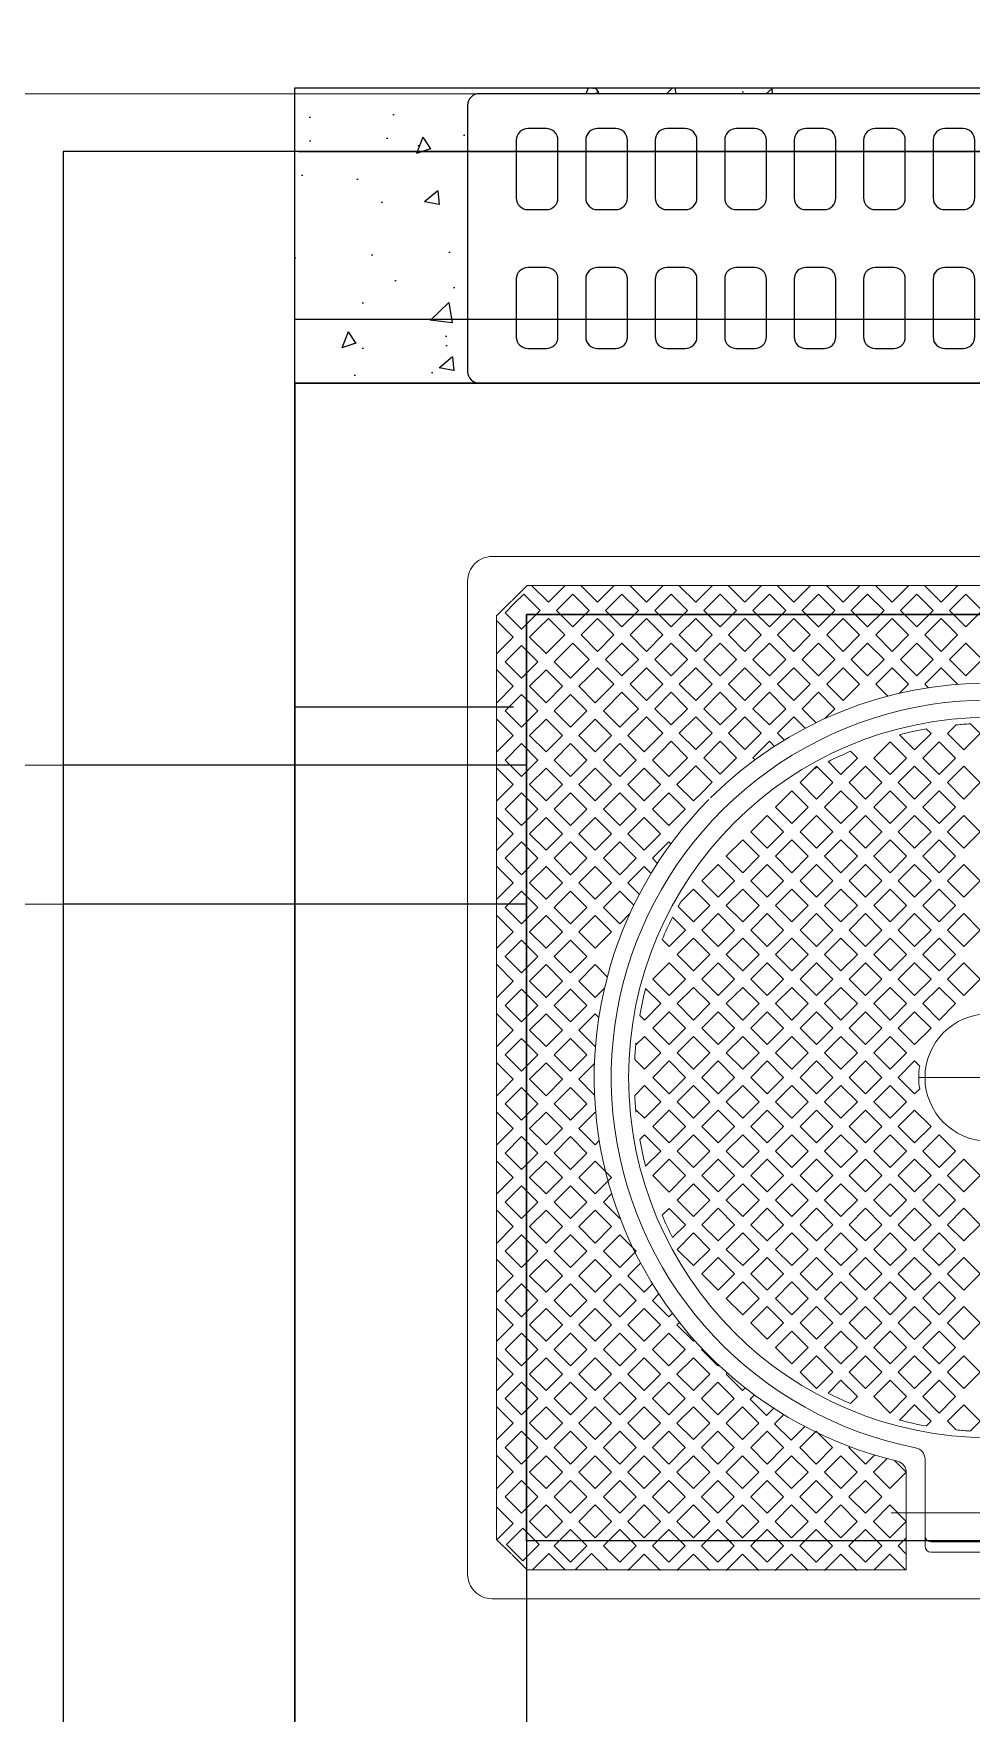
# Model space of a CAD drawing. Header units: millimetres. Extents: x -157642 to 241542, y -22875 to 31024.
# Drawn here: x 75524 to 76334, y 13726 to 15177 of the extents above; entities that cross this region are included whole.
import ezdxf

# ---------------------------------------------------------------- set-up
doc = ezdxf.new("R2010")
doc.units = ezdxf.units.MM
doc.header["$LTSCALE"] = 100
doc.header["$MEASUREMENT"] = 0
doc.linetypes.add('DASHED2', pattern=[0.375, 0.25, -0.125])
doc.linetypes.add('DASHEDX2', pattern=[1.5, 1, -0.5])
for name, color, linetype, lineweight in [('3.Curb', 6, 'Continuous', 15), ('Dim', 25, 'Continuous', 9), ('pipe', 23, 'DASHED2', 0)]:
    doc.layers.add(name, color=color, linetype=linetype, lineweight=lineweight)
doc.layers.add('4', color=4, linetype='DASHEDX2', transparency=0.1)
doc.layers.add('8', color=8, linetype='Continuous')
doc.layers.add('DBAO', color=1, linetype='Continuous')

# ---------------------------------------------------------------- blocks, each defined once
blk = doc.blocks.new('N')
at = {"layer": 'Dim'}
for p, q in [((-0.41, 5.13), (-0.41, 84.96)), ((-83.91, 45), (-83.91, 40)), ((-83.01, 45), (-83.01, 40)), ((-83.41, 39.5), (-75.88, 39.5)), ((-77.03, 37.88), (-85.43, 37.88)), ((-85.43, 5.13), (-85.43, 37.88)), ((-74.88, 11.72), (-76.3, 13.13)), ((-84.13, 3.84), (-85.43, 5.13)), ((-1.71, 3.84), (-0.41, 5.13)), ((-84.09, 3.8), (-82.8, 2.5)), ((-1.75, 3.8), (-3.04, 2.5)), ((-3.04, 2.5), (-82.8, 2.5))]:
    blk.add_line(p, q, dxfattribs=at)
at = {"layer": 'Dim', "ltscale": 3}
for p, q in [((-80.51, 53.61), (-80.51, 36.58)), ((-42.91, 50.94), (-42.91, 38.99))]:
    blk.add_line(p, q, dxfattribs=at)
at = {"layer": 'Dim'}
blk.add_lwpolyline([(-0.01, 90, -0.414214), (2.09, 87.9), (2.09, 2.1, -0.414214), (-0.01, 0), (-85.83, 0, -0.414214), (-87.93, 2.1), (-87.93, 87.9, -0.414214), (-85.83, 90)], format="xyb", close=True, dxfattribs=at)
for points in [[(-73.44, 43.42), (-72.6, 44.26), (-71.18, 42.85), (-72.6, 41.43), (-73.35, 42.19)], [(-12.44, 42.19), (-13.2, 41.43), (-14.61, 42.85), (-13.2, 44.26), (-12.35, 43.42)], [(-9.24, 39.81), (-8.92, 39.49), (-7.51, 40.91), (-8.92, 42.32), (-8.95, 42.29)], [(-0.41, 42.3), (-0.44, 42.32), (-1.85, 40.91), (-0.44, 39.49), (-0.41, 39.52)], [(-73.01, 39.61), (-72.6, 40.02), (-71.18, 38.6), (-72.5, 37.29)], [(-13.3, 37.29), (-14.61, 38.6), (-13.2, 40.02), (-12.79, 39.61)], [(-85.43, 37.82), (-84.08, 36.47), (-85.43, 35.12)], [(-82.66, 37.88), (-83.37, 37.17), (-84.08, 37.88)], [(-75.83, 36.23), (-77, 35.05), (-78.42, 36.47), (-77, 37.88), (-76, 36.87)], [(-41.92, 39.04), (-41.48, 38.6), (-42.9, 37.19), (-44.31, 38.6), (-43.88, 39.04)], [(-9.98, 36.3), (-8.92, 35.25), (-7.51, 36.67), (-8.92, 38.08), (-9.73, 37.27)], [(-0.41, 38.05), (-0.44, 38.08), (-1.85, 36.67), (-0.44, 35.25), (-0.41, 35.28)], [(-85.43, 35.12), (-84.95, 35.6)], [(-82.82, 35.22), (-83.37, 35.76), (-84.78, 34.35), (-83.37, 32.93), (-82.82, 33.48)], [(-83.91, 35.22), (-83.37, 35.76), (-81.95, 34.35), (-83.37, 32.93), (-83.91, 33.48)], [(-74.8, 33.01), (-74.88, 32.93), (-76.3, 34.35), (-75.52, 35.13)], [(-85.49, 33.64), (-84.08, 32.22), (-85.49, 30.81)], [(-71.07, 33.06), (-70.47, 33.66), (-69.06, 32.24), (-70.17, 31.13)], [(-15.62, 31.13), (-16.73, 32.24), (-15.32, 33.66), (-14.73, 33.06)], [(-0.41, 33.81), (-0.44, 33.84), (-1.85, 32.42), (-0.44, 31.01), (-0.41, 31.04)], [(-82.82, 30.97), (-83.37, 31.52), (-84.78, 30.1), (-83.37, 28.69), (-82.82, 29.23)], [(-83.91, 30.97), (-83.37, 31.52), (-81.95, 30.1), (-83.37, 28.69), (-83.91, 29.23)], [(-12.27, 30.11), (-11.05, 28.89), (-9.63, 30.3), (-11.05, 31.72), (-11.93, 30.83)], [(-85.49, 29.4), (-84.08, 27.98), (-85.49, 26.57)], [(-72.02, 27.31), (-72.82, 26.51), (-74.23, 27.93), (-73.05, 29.11)], [(-13.77, 27.36), (-13.17, 26.77), (-11.75, 28.18), (-12.75, 29.17)], [(-0.41, 29.57), (-0.44, 29.59), (-1.85, 28.18), (-0.44, 26.77), (-0.41, 26.79)], [(-82.82, 26.73), (-83.37, 27.28), (-84.78, 25.86), (-83.37, 24.45), (-82.82, 24.99)], [(-83.91, 26.73), (-83.37, 27.28), (-81.95, 25.86), (-83.37, 24.45), (-83.91, 24.99)], [(-70.32, 24.77), (-70.69, 24.39), (-72.11, 25.81), (-71.48, 26.44)], [(-15.47, 24.82), (-15.29, 24.64), (-13.87, 26.06), (-14.31, 26.49)], [(-85.49, 25.15), (-84.08, 23.74), (-85.49, 22.33)], [(-0.41, 25.33), (-0.44, 25.35), (-1.85, 23.94), (-0.44, 22.52), (-0.41, 22.55)], [(-68.42, 22.42), (-68.52, 22.33), (-69.93, 23.74), (-69.71, 23.96)], [(-82.82, 22.49), (-83.37, 23.03), (-84.78, 21.62), (-83.37, 20.2), (-82.82, 20.75)], [(-83.91, 22.49), (-83.37, 23.03), (-81.95, 21.62), (-83.37, 20.2), (-83.91, 20.75)], [(-85.49, 20.91), (-84.08, 19.5), (-85.49, 18.08)], [(-66.34, 20.27), (-66.4, 20.2), (-67.81, 21.62), (-67.75, 21.68)], [(-28.13, 18.19), (-29.46, 19.51), (-28.05, 20.93), (-26.63, 19.51), (-27.74, 18.41)], [(-16.8, 18.89), (-16, 19.7), (-17.41, 21.11), (-18.22, 20.3)], [(-0.41, 21.08), (-0.44, 21.11), (-1.85, 19.7), (-0.44, 18.28), (-0.41, 18.31)], [(-64.06, 18.3), (-64.28, 18.08), (-65.69, 19.5), (-65.6, 19.59)], [(-16.8, 18.89), (-17.61, 18.08), (-19.02, 19.5), (-18.22, 20.3)], [(-14.68, 16.77), (-13.87, 17.57), (-15.29, 18.99), (-16.09, 18.18)], [(-82.82, 18.25), (-83.37, 18.79), (-84.78, 17.38), (-83.37, 15.96), (-82.82, 16.51)], [(-83.91, 18.25), (-83.37, 18.79), (-81.95, 17.38), (-83.37, 15.96), (-83.91, 16.51)], [(-61.6, 16.52), (-62.16, 15.96), (-63.57, 17.38), (-63.26, 17.68)], [(-56.73, 17.7), (-55.62, 18.81), (-54.21, 17.39), (-54.8, 16.8)], [(-30.99, 16.8), (-31.58, 17.39), (-30.17, 18.81), (-29.06, 17.7)], [(-22.73, 17.55), (-22.56, 17.38), (-23.97, 15.96), (-24.41, 16.4)], [(-14.68, 16.77), (-15.49, 15.96), (-16.9, 17.38), (-16.09, 18.18)], [(-85.49, 16.67), (-84.08, 15.25), (-85.49, 13.84)], [(-58.94, 14.94), (-60.03, 13.84), (-61.45, 15.25), (-60.74, 15.97)], [(-50.58, 15.37), (-49.26, 16.68), (-47.85, 15.27), (-48.26, 14.86)], [(-45.68, 14.51), (-46.43, 15.27), (-45.02, 16.68), (-43.6, 15.27), (-44.45, 14.43)], [(-41.35, 14.43), (-42.19, 15.27), (-40.78, 16.68), (-39.36, 15.27), (-40.12, 14.51)], [(-37.54, 14.86), (-37.95, 15.27), (-36.53, 16.68), (-35.22, 15.37)], [(-12.56, 14.65), (-13.37, 13.84), (-14.78, 15.25), (-13.97, 16.06)], [(-12.56, 14.65), (-11.75, 15.45), (-13.17, 16.87), (-13.97, 16.06)], [(-0.41, 16.84), (-0.44, 16.87), (-1.85, 15.45), (-0.44, 14.04), (-0.41, 14.06)], [(-76.3, 13.13), (-74.88, 14.55), (-73.47, 13.13), (-74.88, 11.72)], [(-25.28, 15.85), (-24.68, 15.25), (-26.09, 13.84), (-27.09, 14.83)], [(-10.44, 12.52), (-9.63, 13.33), (-11.05, 14.75), (-11.85, 13.94)], [(-52.94, 12.44), (-53.67, 11.72), (-55.08, 13.13), (-55.05, 13.17)], [(-28.03, 14.36), (-26.8, 13.13), (-28.21, 11.72), (-29.63, 13.13), (-28.74, 14.02)], [(-10.44, 12.53), (-11.24, 11.72), (-12.66, 13.13), (-11.85, 13.94)], [(-85.43, 12.11), (-84.01, 10.7), (-85.43, 9.28)], [(-34.21, 12.06), (-33.16, 11.01), (-34.58, 9.6), (-35.99, 11.01), (-35.18, 11.82)], [(-8.32, 10.4), (-9.12, 9.6), (-10.54, 11.01), (-9.73, 11.82)], [(-8.32, 10.4), (-7.51, 11.21), (-8.92, 12.62), (-9.73, 11.82)], [(-0.41, 12.6), (-0.44, 12.62), (-1.85, 11.21), (-0.44, 9.8), (-0.41, 9.82)], [(-45.95, 11.07), (-45.89, 11.01), (-47.31, 9.6), (-48.72, 11.01), (-48.36, 11.37)], [(-41.71, 10.95), (-43.06, 9.6), (-44.43, 10.97)], [(-37.73, 11.33), (-37.41, 11.01), (-38.82, 9.6), (-40.24, 11.01), (-40.21, 11.04)], [(-6.19, 8.28), (-5.39, 9.09), (-6.8, 10.5), (-7.61, 9.7)], [(-6.19, 8.28), (-7, 7.48), (-8.42, 8.89), (-7.61, 9.7)], [(-85.43, 8.42), (-84.01, 7), (-85.43, 5.59)], [(-4.07, 6.16), (-4.88, 5.35), (-6.29, 6.77), (-5.49, 7.58)], [(-4.07, 6.16), (-3.27, 6.97), (-4.68, 8.38), (-5.49, 7.58)], [(-0.41, 8.36), (-0.44, 8.38), (-1.85, 6.97), (-0.44, 5.55), (-0.41, 5.58)], [(-1.95, 4.04), (-1.15, 4.85), (-2.56, 6.26), (-3.37, 5.45)], [(-1.95, 4.04), (-2.76, 3.23), (-4.17, 4.65), (-3.37, 5.45)], [(-82.81, 2.5), (-82.84, 2.53), (-81.42, 3.94), (-80.01, 2.53), (-80.03, 2.5)], [(-78.37, 2.5), (-78.4, 2.53), (-76.98, 3.94), (-75.57, 2.53), (-75.6, 2.5)], [(-74.15, 2.5), (-74.18, 2.53), (-72.76, 3.94), (-71.35, 2.53), (-71.37, 2.5)], [(-69.91, 2.5), (-69.93, 2.53), (-68.52, 3.94), (-67.11, 2.53), (-67.13, 2.5)], [(-65.66, 2.5), (-65.69, 2.53), (-64.28, 3.94), (-62.86, 2.53), (-62.89, 2.5)], [(-61.42, 2.5), (-61.45, 2.53), (-60.03, 3.94), (-58.62, 2.53), (-58.65, 2.5)], [(-57.18, 2.5), (-57.21, 2.53), (-55.79, 3.94), (-54.38, 2.53), (-54.4, 2.5)], [(-52.94, 2.5), (-52.96, 2.53), (-51.55, 3.94), (-50.13, 2.53), (-50.16, 2.5)], [(-48.69, 2.5), (-48.72, 2.53), (-47.31, 3.94), (-45.89, 2.53), (-45.92, 2.5)], [(-44.45, 2.5), (-44.48, 2.53), (-43.06, 3.94), (-41.65, 2.53), (-41.68, 2.5)], [(-40.21, 2.5), (-40.24, 2.53), (-38.82, 3.94), (-37.41, 2.53), (-37.43, 2.5)], [(-35.97, 2.5), (-35.99, 2.53), (-34.58, 3.94), (-33.16, 2.53), (-33.19, 2.5)], [(-31.72, 2.5), (-31.75, 2.53), (-30.34, 3.94), (-28.92, 2.53), (-28.95, 2.5)], [(-27.48, 2.5), (-27.51, 2.53), (-26.09, 3.94), (-24.68, 2.53), (-24.71, 2.5)], [(-23.24, 2.5), (-23.26, 2.53), (-21.85, 3.94), (-20.44, 2.53), (-20.46, 2.5)], [(-19, 2.5), (-19.02, 2.53), (-17.61, 3.94), (-16.19, 2.53), (-16.22, 2.5)], [(-14.75, 2.5), (-14.78, 2.53), (-13.37, 3.94), (-11.95, 2.53), (-11.98, 2.5)], [(-10.51, 2.5), (-10.54, 2.53), (-9.12, 3.94), (-7.71, 2.53), (-7.73, 2.5)], [(-6.27, 2.5), (-6.29, 2.53), (-4.88, 3.94), (-3.47, 2.53), (-3.49, 2.5)]]:
    blk.add_lwpolyline(points, dxfattribs=at)
for points in [[(-66.94, 42.85), (-68.35, 41.43), (-69.77, 42.85), (-68.35, 44.26)], [(-62.7, 42.85), (-64.11, 41.43), (-65.53, 42.85), (-64.11, 44.26)], [(-58.46, 42.85), (-59.88, 41.43), (-61.29, 42.85), (-59.88, 44.26)], [(-54.2, 42.85), (-55.62, 41.43), (-57.03, 42.85), (-55.62, 44.26)], [(-49.96, 42.85), (-51.38, 41.43), (-52.79, 42.85), (-51.38, 44.26)], [(-33, 42.85), (-34.41, 41.43), (-35.83, 42.85), (-34.41, 44.26)], [(-28.75, 42.85), (-30.17, 41.43), (-31.58, 42.85), (-30.17, 44.26)], [(-24.51, 42.85), (-25.93, 41.43), (-27.34, 42.85), (-25.93, 44.26)], [(-20.27, 42.85), (-21.68, 41.43), (-23.1, 42.85), (-21.68, 44.26)], [(-16.03, 42.85), (-17.44, 41.43), (-18.86, 42.85), (-17.44, 44.26)], [(-6.8, 41.62), (-5.39, 43.03), (-6.8, 44.44), (-8.22, 43.03)], [(-2.56, 41.62), (-1.15, 43.03), (-2.56, 44.44), (-3.97, 43.03)], [(-69.06, 40.73), (-70.47, 39.31), (-71.89, 40.73), (-70.47, 42.14)], [(-64.81, 40.73), (-66.22, 39.31), (-67.64, 40.73), (-66.22, 42.14)], [(-60.57, 40.73), (-61.98, 39.31), (-63.4, 40.73), (-61.98, 42.14)], [(-56.33, 40.73), (-57.75, 39.31), (-59.16, 40.73), (-57.75, 42.14)], [(-52.08, 40.73), (-53.5, 39.31), (-54.91, 40.73), (-53.5, 42.14)], [(-47.85, 40.73), (-49.26, 39.31), (-50.67, 40.73), (-49.26, 42.14)], [(-35.12, 40.73), (-36.53, 39.31), (-37.95, 40.73), (-36.53, 42.14)], [(-30.88, 40.73), (-32.29, 39.31), (-33.7, 40.73), (-32.29, 42.14)], [(-26.63, 40.73), (-28.05, 39.31), (-29.46, 40.73), (-28.05, 42.14)], [(-22.39, 40.73), (-23.8, 39.31), (-25.22, 40.73), (-23.8, 42.14)], [(-18.15, 40.73), (-19.56, 39.31), (-20.98, 40.73), (-19.56, 42.14)], [(-13.91, 40.73), (-15.32, 39.31), (-16.73, 40.73), (-15.32, 42.14)], [(-4.68, 39.49), (-3.27, 40.91), (-4.68, 42.32), (-6.1, 40.91)], [(-66.94, 38.6), (-68.35, 37.19), (-69.77, 38.6), (-68.35, 40.02)], [(-62.7, 38.6), (-64.11, 37.19), (-65.53, 38.6), (-64.11, 40.02)], [(-58.46, 38.6), (-59.88, 37.19), (-61.29, 38.6), (-59.88, 40.02)], [(-54.2, 38.6), (-55.62, 37.19), (-57.03, 38.6), (-55.62, 40.02)], [(-49.96, 38.6), (-51.38, 37.19), (-52.79, 38.6), (-51.38, 40.02)], [(-45.73, 38.6), (-47.14, 37.19), (-48.55, 38.6), (-47.14, 40.02)], [(-37.24, 38.6), (-38.65, 37.19), (-40.07, 38.6), (-38.65, 40.02)], [(-33, 38.6), (-34.41, 37.19), (-35.83, 38.6), (-34.41, 40.02)], [(-28.75, 38.6), (-30.17, 37.19), (-31.58, 38.6), (-30.17, 40.02)], [(-24.51, 38.6), (-25.93, 37.19), (-27.34, 38.6), (-25.93, 40.02)], [(-20.27, 38.6), (-21.68, 37.19), (-23.1, 38.6), (-21.68, 40.02)], [(-16.03, 38.6), (-17.44, 37.19), (-18.86, 38.6), (-17.44, 40.02)], [(-6.8, 37.37), (-5.39, 38.79), (-6.8, 40.2), (-8.22, 38.79)], [(-2.56, 37.37), (-1.15, 38.79), (-2.56, 40.2), (-3.97, 38.79)], [(-79.83, 36.47), (-81.25, 35.05), (-82.66, 36.47), (-81.25, 37.88)], [(-69.06, 36.48), (-70.47, 35.07), (-71.89, 36.48), (-70.47, 37.9)], [(-64.82, 36.48), (-66.23, 35.07), (-67.65, 36.48), (-66.23, 37.9)], [(-60.57, 36.48), (-61.98, 35.07), (-63.4, 36.48), (-61.98, 37.9)], [(-56.33, 36.48), (-57.75, 35.07), (-59.16, 36.48), (-57.75, 37.9)], [(-52.08, 36.48), (-53.5, 35.07), (-54.91, 36.48), (-53.5, 37.9)], [(-47.85, 36.48), (-49.26, 35.07), (-50.67, 36.48), (-49.26, 37.9)], [(-43.6, 36.48), (-45.02, 35.07), (-46.43, 36.48), (-45.02, 37.9)], [(-39.36, 36.48), (-40.78, 35.07), (-42.19, 36.48), (-40.78, 37.9)], [(-35.12, 36.48), (-36.53, 35.07), (-37.95, 36.48), (-36.53, 37.9)], [(-30.88, 36.48), (-32.29, 35.07), (-33.7, 36.48), (-32.29, 37.9)], [(-26.63, 36.48), (-28.05, 35.07), (-29.46, 36.48), (-28.05, 37.9)], [(-22.39, 36.48), (-23.8, 35.07), (-25.22, 36.48), (-23.8, 37.9)], [(-18.15, 36.48), (-19.56, 35.07), (-20.98, 36.48), (-19.56, 37.9)], [(-13.91, 36.48), (-15.32, 35.07), (-16.73, 36.48), (-15.32, 37.9)], [(-4.68, 35.25), (-3.27, 36.67), (-4.68, 38.08), (-6.1, 36.67)], [(-77.71, 34.35), (-79.13, 32.93), (-80.54, 34.35), (-79.13, 35.76)], [(-66.94, 34.36), (-68.35, 32.95), (-69.77, 34.36), (-68.35, 35.78)], [(-62.7, 34.36), (-64.11, 32.95), (-65.52, 34.36), (-64.11, 35.78)], [(-58.45, 34.36), (-59.87, 32.95), (-61.28, 34.36), (-59.87, 35.78)], [(-54.2, 34.36), (-55.62, 32.95), (-57.03, 34.36), (-55.62, 35.78)], [(-49.96, 34.36), (-51.38, 32.95), (-52.79, 34.36), (-51.38, 35.78)], [(-45.73, 34.36), (-47.14, 32.95), (-48.55, 34.36), (-47.14, 35.78)], [(-41.48, 34.36), (-42.9, 32.95), (-44.31, 34.36), (-42.9, 35.78)], [(-37.24, 34.36), (-38.65, 32.95), (-40.07, 34.36), (-38.65, 35.78)], [(-33, 34.36), (-34.41, 32.95), (-35.83, 34.36), (-34.41, 35.78)], [(-28.75, 34.36), (-30.17, 32.95), (-31.58, 34.36), (-30.17, 35.78)], [(-24.51, 34.36), (-25.93, 32.95), (-27.34, 34.36), (-25.93, 35.78)], [(-20.27, 34.36), (-21.68, 32.95), (-23.1, 34.36), (-21.68, 35.78)], [(-16.03, 34.36), (-17.44, 32.95), (-18.86, 34.36), (-17.44, 35.78)], [(-6.8, 33.13), (-5.39, 34.54), (-6.8, 35.96), (-8.22, 34.54)], [(-2.56, 33.13), (-1.15, 34.54), (-2.56, 35.96), (-3.97, 34.54)], [(-79.83, 32.22), (-81.25, 30.81), (-82.66, 32.22), (-81.25, 33.64)], [(-75.59, 32.22), (-77, 30.81), (-78.42, 32.22), (-77, 33.64)], [(-64.82, 32.24), (-66.23, 30.83), (-67.65, 32.24), (-66.23, 33.66)], [(-60.57, 32.24), (-61.99, 30.83), (-63.4, 32.24), (-61.99, 33.66)], [(-56.33, 32.24), (-57.75, 30.83), (-59.16, 32.24), (-57.75, 33.66)], [(-52.08, 32.24), (-53.5, 30.83), (-54.91, 32.24), (-53.5, 33.66)], [(-47.85, 32.24), (-49.26, 30.83), (-50.67, 32.24), (-49.26, 33.66)], [(-43.6, 32.24), (-45.02, 30.83), (-46.43, 32.24), (-45.02, 33.66)], [(-39.36, 32.24), (-40.78, 30.83), (-42.19, 32.24), (-40.78, 33.66)], [(-35.12, 32.24), (-36.53, 30.83), (-37.95, 32.24), (-36.53, 33.66)], [(-30.88, 32.24), (-32.29, 30.83), (-33.7, 32.24), (-32.29, 33.66)], [(-26.63, 32.24), (-28.05, 30.83), (-29.46, 32.24), (-28.05, 33.66)], [(-22.39, 32.24), (-23.8, 30.83), (-25.22, 32.24), (-23.8, 33.66)], [(-18.15, 32.24), (-19.56, 30.83), (-20.98, 32.24), (-19.56, 33.66)], [(-8.92, 31.01), (-7.51, 32.42), (-8.92, 33.84), (-10.34, 32.42)], [(-4.68, 31.01), (-3.27, 32.42), (-4.68, 33.84), (-6.1, 32.42)], [(-77.71, 30.1), (-79.13, 28.69), (-80.54, 30.1), (-79.13, 31.52)], [(-73.47, 30.1), (-74.88, 28.69), (-76.3, 30.1), (-74.88, 31.52)], [(-66.94, 30.12), (-68.35, 28.71), (-69.77, 30.12), (-68.35, 31.53)], [(-62.7, 30.12), (-64.11, 28.71), (-65.52, 30.12), (-64.11, 31.53)], [(-58.45, 30.12), (-59.87, 28.71), (-61.28, 30.12), (-59.87, 31.53)], [(-54.2, 30.12), (-55.62, 28.71), (-57.03, 30.12), (-55.62, 31.53)], [(-49.96, 30.12), (-51.38, 28.71), (-52.79, 30.12), (-51.38, 31.53)], [(-45.73, 30.12), (-47.14, 28.71), (-48.55, 30.12), (-47.14, 31.53)], [(-41.48, 30.12), (-42.9, 28.71), (-44.31, 30.12), (-42.9, 31.53)], [(-37.24, 30.12), (-38.65, 28.71), (-40.07, 30.12), (-38.65, 31.53)], [(-33, 30.12), (-34.41, 28.71), (-35.83, 30.12), (-34.41, 31.53)], [(-28.75, 30.12), (-30.17, 28.71), (-31.58, 30.12), (-30.17, 31.53)], [(-24.51, 30.12), (-25.93, 28.71), (-27.34, 30.12), (-25.93, 31.53)], [(-20.27, 30.12), (-21.68, 28.71), (-23.1, 30.12), (-21.68, 31.53)], [(-16.03, 30.12), (-17.44, 28.71), (-18.86, 30.12), (-17.44, 31.53)], [(-6.8, 28.89), (-5.39, 30.3), (-6.8, 31.72), (-8.22, 30.3)], [(-2.56, 28.89), (-1.15, 30.3), (-2.56, 31.72), (-3.97, 30.3)], [(-79.83, 27.98), (-81.25, 26.57), (-82.66, 27.98), (-81.25, 29.4)], [(-75.59, 27.98), (-77, 26.57), (-78.42, 27.98), (-77, 29.4)], [(-64.82, 28), (-66.23, 26.58), (-67.65, 28), (-66.23, 29.41)], [(-60.57, 28), (-61.99, 26.58), (-63.4, 28), (-61.99, 29.41)], [(-56.33, 28), (-57.75, 26.58), (-59.16, 28), (-57.75, 29.41)], [(-52.08, 28), (-53.5, 26.58), (-54.91, 28), (-53.5, 29.41)], [(-47.85, 28), (-49.26, 26.58), (-50.67, 28), (-49.26, 29.41)], [(-43.6, 28), (-45.02, 26.58), (-46.43, 28), (-45.02, 29.41)], [(-39.36, 28), (-40.78, 26.58), (-42.19, 28), (-40.78, 29.41)], [(-35.12, 28), (-36.53, 26.58), (-37.95, 28), (-36.53, 29.41)], [(-30.88, 28), (-32.29, 26.58), (-33.7, 28), (-32.29, 29.41)], [(-26.63, 28), (-28.05, 26.58), (-29.46, 28), (-28.05, 29.41)], [(-22.39, 28), (-23.8, 26.58), (-25.22, 28), (-23.8, 29.41)], [(-18.15, 28), (-19.56, 26.58), (-20.98, 28), (-19.56, 29.41)], [(-8.92, 26.77), (-7.51, 28.18), (-8.92, 29.59), (-10.34, 28.18)], [(-4.68, 26.77), (-3.27, 28.18), (-4.68, 29.59), (-6.1, 28.18)], [(-77.71, 25.86), (-79.13, 24.45), (-80.54, 25.86), (-79.13, 27.28)], [(-73.47, 25.86), (-74.88, 24.45), (-76.3, 25.86), (-74.88, 27.28)], [(-62.7, 25.88), (-64.11, 24.46), (-65.52, 25.88), (-64.11, 27.29)], [(-58.45, 25.88), (-59.87, 24.46), (-61.28, 25.88), (-59.87, 27.29)], [(-54.2, 25.88), (-55.62, 24.46), (-57.03, 25.88), (-55.62, 27.29)], [(-49.96, 25.88), (-51.38, 24.46), (-52.79, 25.88), (-51.38, 27.29)], [(-45.73, 25.88), (-47.14, 24.46), (-48.55, 25.88), (-47.14, 27.29)], [(-41.48, 25.88), (-42.9, 24.46), (-44.31, 25.88), (-42.9, 27.29)], [(-37.24, 25.88), (-38.65, 24.46), (-40.07, 25.88), (-38.65, 27.29)], [(-33, 25.88), (-34.41, 24.46), (-35.83, 25.88), (-34.41, 27.29)], [(-28.75, 25.88), (-30.17, 24.46), (-31.58, 25.88), (-30.17, 27.29)], [(-24.51, 25.88), (-25.93, 24.46), (-27.34, 25.88), (-25.93, 27.29)], [(-20.27, 25.88), (-21.68, 24.46), (-23.1, 25.88), (-21.68, 27.29)], [(-11.05, 24.64), (-9.63, 26.06), (-11.05, 27.47), (-12.46, 26.06)], [(-6.8, 24.64), (-5.39, 26.06), (-6.8, 27.47), (-8.22, 26.06)], [(-2.56, 24.64), (-1.15, 26.06), (-2.56, 27.47), (-3.97, 26.06)], [(-79.83, 23.74), (-81.25, 22.33), (-82.66, 23.74), (-81.25, 25.15)], [(-75.59, 23.74), (-77, 22.33), (-78.42, 23.74), (-77, 25.15)], [(-71.35, 23.74), (-72.76, 22.33), (-74.18, 23.74), (-72.76, 25.15)], [(-60.57, 23.76), (-61.99, 22.34), (-63.4, 23.76), (-61.99, 25.17)], [(-56.33, 23.76), (-57.75, 22.34), (-59.16, 23.76), (-57.75, 25.17)], [(-52.08, 23.76), (-53.5, 22.34), (-54.91, 23.76), (-53.5, 25.17)], [(-47.85, 23.76), (-49.26, 22.34), (-50.67, 23.76), (-49.26, 25.17)], [(-43.6, 23.76), (-45.02, 22.34), (-46.43, 23.76), (-45.02, 25.17)], [(-39.36, 23.76), (-40.78, 22.34), (-42.19, 23.76), (-40.78, 25.17)], [(-35.12, 23.76), (-36.53, 22.34), (-37.95, 23.76), (-36.53, 25.17)], [(-30.88, 23.76), (-32.29, 22.34), (-33.7, 23.76), (-32.29, 25.17)], [(-26.63, 23.76), (-28.05, 22.34), (-29.46, 23.76), (-28.05, 25.17)], [(-22.39, 23.76), (-23.8, 22.34), (-25.22, 23.76), (-23.8, 25.17)], [(-13.17, 22.52), (-11.75, 23.94), (-13.17, 25.35), (-14.58, 23.94)], [(-8.92, 22.52), (-7.51, 23.94), (-8.92, 25.35), (-10.34, 23.94)], [(-4.68, 22.52), (-3.27, 23.94), (-4.68, 25.35), (-6.1, 23.94)], [(-15.29, 20.4), (-13.87, 21.82), (-15.29, 23.23), (-16.7, 21.82)], [(-11.05, 20.4), (-9.63, 21.82), (-11.05, 23.23), (-12.46, 21.82)], [(-6.8, 20.4), (-5.39, 21.82), (-6.8, 23.23), (-8.22, 21.82)], [(-2.56, 20.4), (-1.15, 21.82), (-2.56, 23.23), (-3.97, 21.82)], [(-77.71, 21.62), (-79.13, 20.2), (-80.54, 21.62), (-79.13, 23.03)], [(-73.47, 21.62), (-74.88, 20.2), (-76.3, 21.62), (-74.88, 23.03)], [(-69.23, 21.62), (-70.64, 20.2), (-72.05, 21.62), (-70.64, 23.03)], [(-58.45, 21.63), (-59.87, 20.22), (-61.28, 21.63), (-59.87, 23.05)], [(-54.2, 21.63), (-55.62, 20.22), (-57.03, 21.63), (-55.62, 23.05)], [(-49.96, 21.63), (-51.38, 20.22), (-52.79, 21.63), (-51.38, 23.05)], [(-45.73, 21.63), (-47.14, 20.22), (-48.55, 21.63), (-47.14, 23.05)], [(-41.48, 21.63), (-42.9, 20.22), (-44.31, 21.63), (-42.9, 23.05)], [(-37.24, 21.63), (-38.65, 20.22), (-40.07, 21.63), (-38.65, 23.05)], [(-33, 21.63), (-34.41, 20.22), (-35.83, 21.63), (-34.41, 23.05)], [(-28.75, 21.63), (-30.17, 20.22), (-31.58, 21.63), (-30.17, 23.05)], [(-24.51, 21.63), (-25.93, 20.22), (-27.34, 21.63), (-25.93, 23.05)], [(-79.83, 19.5), (-81.25, 18.08), (-82.66, 19.5), (-81.25, 20.91)], [(-75.59, 19.5), (-77, 18.08), (-78.42, 19.5), (-77, 20.91)], [(-71.35, 19.5), (-72.76, 18.08), (-74.18, 19.5), (-72.76, 20.91)], [(-67.11, 19.5), (-68.52, 18.08), (-69.93, 19.5), (-68.52, 20.91)], [(-56.33, 19.51), (-57.75, 18.1), (-59.16, 19.51), (-57.75, 20.93)], [(-52.08, 19.51), (-53.5, 18.1), (-54.91, 19.51), (-53.5, 20.93)], [(-47.85, 19.51), (-49.26, 18.1), (-50.67, 19.51), (-49.26, 20.93)], [(-43.6, 19.51), (-45.02, 18.1), (-46.43, 19.51), (-45.02, 20.93)], [(-39.36, 19.51), (-40.78, 18.1), (-42.19, 19.51), (-40.78, 20.93)], [(-35.12, 19.51), (-36.53, 18.1), (-37.95, 19.51), (-36.53, 20.93)], [(-30.88, 19.51), (-32.29, 18.1), (-33.7, 19.51), (-32.29, 20.93)], [(-13.17, 18.28), (-11.75, 19.7), (-13.17, 21.11), (-14.58, 19.7)], [(-8.92, 18.28), (-7.51, 19.7), (-8.92, 21.11), (-10.34, 19.7)], [(-4.68, 18.28), (-3.27, 19.7), (-4.68, 21.11), (-6.1, 19.7)], [(-11.05, 16.16), (-9.63, 17.57), (-11.05, 18.99), (-12.46, 17.57)], [(-6.8, 16.16), (-5.39, 17.57), (-6.8, 18.99), (-8.22, 17.57)], [(-2.56, 16.16), (-1.15, 17.57), (-2.56, 18.99), (-3.97, 17.57)], [(-77.71, 17.38), (-79.13, 15.96), (-80.54, 17.38), (-79.13, 18.79)], [(-73.47, 17.38), (-74.88, 15.96), (-76.3, 17.38), (-74.88, 18.79)], [(-69.23, 17.38), (-70.64, 15.96), (-72.05, 17.38), (-70.64, 18.79)], [(-64.98, 17.38), (-66.4, 15.96), (-67.81, 17.38), (-66.4, 18.79)], [(-49.97, 17.39), (-51.38, 15.98), (-52.8, 17.39), (-51.38, 18.81)], [(-45.73, 17.39), (-47.14, 15.98), (-48.55, 17.39), (-47.14, 18.81)], [(-41.48, 17.39), (-42.9, 15.98), (-44.31, 17.39), (-42.9, 18.81)], [(-37.24, 17.39), (-38.65, 15.98), (-40.07, 17.39), (-38.65, 18.81)], [(-33, 17.39), (-34.41, 15.98), (-35.83, 17.39), (-34.41, 18.81)], [(-18.31, 17.38), (-19.73, 15.96), (-21.14, 17.38), (-19.73, 18.79)], [(-79.83, 15.25), (-81.25, 13.84), (-82.66, 15.25), (-81.25, 16.67)], [(-75.59, 15.25), (-77, 13.84), (-78.42, 15.25), (-77, 16.67)], [(-71.35, 15.25), (-72.76, 13.84), (-74.18, 15.25), (-72.76, 16.67)], [(-67.11, 15.25), (-68.52, 13.84), (-69.93, 15.25), (-68.52, 16.67)], [(-62.86, 15.25), (-64.28, 13.84), (-65.69, 15.25), (-64.28, 16.67)], [(-20.44, 15.25), (-21.85, 13.84), (-23.26, 15.25), (-21.85, 16.67)], [(-16.19, 15.25), (-17.61, 13.84), (-19.02, 15.25), (-17.61, 16.67)], [(-8.92, 14.04), (-7.51, 15.45), (-8.92, 16.87), (-10.34, 15.45)], [(-4.68, 14.04), (-3.27, 15.45), (-4.68, 16.87), (-6.1, 15.45)], [(-81.95, 13.13), (-83.37, 11.72), (-84.78, 13.13), (-83.37, 14.55)], [(-77.71, 13.13), (-79.13, 11.72), (-80.54, 13.13), (-79.13, 14.55)], [(-69.23, 13.13), (-70.64, 11.72), (-72.05, 13.13), (-70.64, 14.55)], [(-64.98, 13.13), (-66.4, 11.72), (-67.81, 13.13), (-66.4, 14.55)], [(-60.74, 13.13), (-62.16, 11.72), (-63.57, 13.13), (-62.16, 14.55)], [(-56.5, 13.13), (-57.91, 11.72), (-59.33, 13.13), (-57.91, 14.55)], [(-22.56, 13.13), (-23.97, 11.72), (-25.39, 13.13), (-23.97, 14.55)], [(-18.31, 13.13), (-19.73, 11.72), (-21.14, 13.13), (-19.73, 14.55)], [(-14.07, 13.13), (-15.49, 11.72), (-16.9, 13.13), (-15.49, 14.55)], [(-6.8, 11.92), (-5.39, 13.33), (-6.8, 14.75), (-8.22, 13.33)], [(-2.56, 11.92), (-1.15, 13.33), (-2.56, 14.75), (-3.97, 13.33)], [(-79.83, 11.01), (-81.25, 9.6), (-82.66, 11.01), (-81.25, 12.43)], [(-75.59, 11.01), (-77, 9.6), (-78.42, 11.01), (-77, 12.43)], [(-71.35, 11.01), (-72.76, 9.6), (-74.18, 11.01), (-72.76, 12.43)], [(-67.11, 11.01), (-68.52, 9.6), (-69.93, 11.01), (-68.52, 12.43)], [(-62.86, 11.01), (-64.28, 9.6), (-65.69, 11.01), (-64.28, 12.43)], [(-58.62, 11.01), (-60.03, 9.6), (-61.45, 11.01), (-60.03, 12.43)], [(-54.38, 11.01), (-55.79, 9.6), (-57.21, 11.01), (-55.79, 12.43)], [(-50.13, 11.01), (-51.55, 9.6), (-52.96, 11.01), (-51.55, 12.43)], [(-28.92, 11.01), (-30.34, 9.6), (-31.75, 11.01), (-30.34, 12.43)], [(-24.68, 11.01), (-26.09, 9.6), (-27.51, 11.01), (-26.09, 12.43)], [(-20.44, 11.01), (-21.85, 9.6), (-23.26, 11.01), (-21.85, 12.43)], [(-16.19, 11.01), (-17.61, 9.6), (-19.02, 11.01), (-17.61, 12.43)], [(-11.95, 11.01), (-13.37, 9.6), (-14.78, 11.01), (-13.37, 12.43)], [(-4.68, 9.8), (-3.27, 11.21), (-4.68, 12.62), (-6.1, 11.21)], [(-81.95, 8.89), (-83.37, 7.48), (-84.78, 8.89), (-83.37, 10.3)], [(-77.71, 8.89), (-79.13, 7.48), (-80.54, 8.89), (-79.13, 10.3)], [(-73.47, 8.89), (-74.88, 7.48), (-76.3, 8.89), (-74.88, 10.3)], [(-69.23, 8.89), (-70.64, 7.48), (-72.05, 8.89), (-70.64, 10.3)], [(-64.98, 8.89), (-66.4, 7.48), (-67.81, 8.89), (-66.4, 10.3)], [(-60.74, 8.89), (-62.16, 7.48), (-63.57, 8.89), (-62.16, 10.3)], [(-56.5, 8.89), (-57.91, 7.48), (-59.33, 8.89), (-57.91, 10.3)], [(-52.26, 8.89), (-53.67, 7.48), (-55.08, 8.89), (-53.67, 10.3)], [(-48.01, 8.89), (-49.43, 7.48), (-50.84, 8.89), (-49.43, 10.3)], [(-43.77, 8.89), (-45.18, 7.48), (-46.6, 8.89), (-45.18, 10.3)], [(-39.53, 8.89), (-40.94, 7.48), (-42.36, 8.89), (-40.94, 10.3)], [(-35.29, 8.89), (-36.7, 7.48), (-38.11, 8.89), (-36.7, 10.3)], [(-31.04, 8.89), (-32.46, 7.48), (-33.87, 8.89), (-32.46, 10.3)], [(-26.8, 8.89), (-28.21, 7.48), (-29.63, 8.89), (-28.21, 10.3)], [(-22.56, 8.89), (-23.97, 7.48), (-25.39, 8.89), (-23.97, 10.3)], [(-18.31, 8.89), (-19.73, 7.48), (-21.14, 8.89), (-19.73, 10.3)], [(-14.07, 8.89), (-15.49, 7.48), (-16.9, 8.89), (-15.49, 10.3)], [(-9.83, 8.89), (-11.24, 7.48), (-12.66, 8.89), (-11.24, 10.3)], [(-2.56, 7.67), (-1.15, 9.09), (-2.56, 10.5), (-3.97, 9.09)], [(-79.83, 6.77), (-81.25, 5.35), (-82.66, 6.77), (-81.25, 8.18)], [(-75.59, 6.77), (-77, 5.35), (-78.42, 6.77), (-77, 8.18)], [(-71.35, 6.77), (-72.76, 5.35), (-74.18, 6.77), (-72.76, 8.18)], [(-67.11, 6.77), (-68.52, 5.35), (-69.93, 6.77), (-68.52, 8.18)], [(-62.86, 6.77), (-64.28, 5.35), (-65.69, 6.77), (-64.28, 8.18)], [(-58.62, 6.77), (-60.03, 5.35), (-61.45, 6.77), (-60.03, 8.18)], [(-54.38, 6.77), (-55.79, 5.35), (-57.21, 6.77), (-55.79, 8.18)], [(-50.13, 6.77), (-51.55, 5.35), (-52.96, 6.77), (-51.55, 8.18)], [(-45.89, 6.77), (-47.31, 5.35), (-48.72, 6.77), (-47.31, 8.18)], [(-41.65, 6.77), (-43.06, 5.35), (-44.48, 6.77), (-43.06, 8.18)], [(-37.41, 6.77), (-38.82, 5.35), (-40.24, 6.77), (-38.82, 8.18)], [(-33.16, 6.77), (-34.58, 5.35), (-35.99, 6.77), (-34.58, 8.18)], [(-28.92, 6.77), (-30.34, 5.35), (-31.75, 6.77), (-30.34, 8.18)], [(-24.68, 6.77), (-26.09, 5.35), (-27.51, 6.77), (-26.09, 8.18)], [(-20.44, 6.77), (-21.85, 5.35), (-23.26, 6.77), (-21.85, 8.18)], [(-16.19, 6.77), (-17.61, 5.35), (-19.02, 6.77), (-17.61, 8.18)], [(-11.95, 6.77), (-13.37, 5.35), (-14.78, 6.77), (-13.37, 8.18)], [(-7.71, 6.77), (-9.12, 5.35), (-10.54, 6.77), (-9.12, 8.18)], [(-81.82, 4.78), (-83.24, 3.36), (-84.65, 4.78), (-83.24, 6.19)], [(-77.71, 4.65), (-79.13, 3.23), (-80.54, 4.65), (-79.13, 6.06)], [(-73.47, 4.65), (-74.88, 3.23), (-76.3, 4.65), (-74.88, 6.06)], [(-69.23, 4.65), (-70.64, 3.23), (-72.05, 4.65), (-70.64, 6.06)], [(-64.98, 4.65), (-66.4, 3.23), (-67.81, 4.65), (-66.4, 6.06)], [(-60.74, 4.65), (-62.16, 3.23), (-63.57, 4.65), (-62.16, 6.06)], [(-56.5, 4.65), (-57.91, 3.23), (-59.33, 4.65), (-57.91, 6.06)], [(-52.26, 4.65), (-53.67, 3.23), (-55.08, 4.65), (-53.67, 6.06)], [(-48.01, 4.65), (-49.43, 3.23), (-50.84, 4.65), (-49.43, 6.06)], [(-43.77, 4.65), (-45.18, 3.23), (-46.6, 4.65), (-45.18, 6.06)], [(-39.53, 4.65), (-40.94, 3.23), (-42.36, 4.65), (-40.94, 6.06)], [(-35.29, 4.65), (-36.7, 3.23), (-38.11, 4.65), (-36.7, 6.06)], [(-31.04, 4.65), (-32.46, 3.23), (-33.87, 4.65), (-32.46, 6.06)], [(-26.8, 4.65), (-28.21, 3.23), (-29.63, 4.65), (-28.21, 6.06)], [(-22.56, 4.65), (-23.97, 3.23), (-25.39, 4.65), (-23.97, 6.06)], [(-18.31, 4.65), (-19.73, 3.23), (-21.14, 4.65), (-19.73, 6.06)], [(-14.07, 4.65), (-15.49, 3.23), (-16.9, 4.65), (-15.49, 6.06)], [(-9.83, 4.65), (-11.24, 3.23), (-12.66, 4.65), (-11.24, 6.06)], [(-5.59, 4.65), (-7, 3.23), (-8.42, 4.65), (-7, 6.06)]]:
    blk.add_lwpolyline(points, close=True, dxfattribs=at)
for radius in [31.1, 5.5]:
    blk.add_circle((-42.91, 45), radius, dxfattribs=at)
for centre, radius, start, end in [((-42.91, 45), 34.07, 315.1883, 134.5888), ((-42.91, 45), 32.6, 191.1543, 44.2044), ((-42.9, 44.97), 30.58, 182.8114, 185.2133), ((-42.9, 44.97), 30.58, 354.7867, 357.0929), ((-83.41, 40), 0.5, 180, 270), ((-82.51, 40), 0.5, 180, 270), ((-75.88, 38.5), 1, 11.1543, 90), ((-42.9, 44.97), 30.58, 190.0936, 194.5465), ((-42.9, 44.97), 30.58, 345.4535, 349.9064), ((-77.03, 36.88), 1, 13.3859, 90), ((-42.9, 44.97), 6.01, 260.6091, 279.3909), ((-42.91, 45), 34.07, 193.3859, 314.8124), ((-42.9, 44.97), 30.58, 202.9113, 206.902), ((-42.9, 44.97), 30.58, 333.098, 337.0887), ((-42.9, 44.97), 30.58, 330.2847, 331.1375), ((-42.9, 44.97), 30.58, 243.098, 247.0887), ((-42.9, 44.97), 30.58, 292.9113, 296.902), ((-42.9, 44.97), 30.58, 298.8625, 299.7153), ((-42.9, 44.97), 30.58, 255.4535, 259.9064), ((-42.9, 44.97), 30.58, 264.3704, 267.0929), ((-42.9, 44.97), 30.58, 272.9071, 275.6296), ((-42.9, 44.97), 30.58, 280.0936, 284.5465)]:
    blk.add_arc(centre, radius, start, end, dxfattribs=at)
blk = doc.blocks.new('luoigang')
at = {"layer": 'DBAO'}
for points in [[(-112.5, -14.38, 0.414214), (-111.25, -15.62), (-1.25, -15.62, 0.414214), (0, -14.38), (0, 14.38, 0.414214), (-1.25, 15.62), (-111.25, 15.62, 0.414214), (-112.5, 14.38)], [(-107.25, 4.39, 0.414214), (-106, 3.14), (-104, 3.14, 0.414214), (-102.75, 4.39), (-102.75, 10.64, 0.414214), (-104, 11.89), (-106, 11.89, 0.414214), (-107.25, 10.64)], [(-99.75, 4.39, 0.414214), (-98.5, 3.14), (-96.5, 3.14, 0.414214), (-95.25, 4.39), (-95.25, 10.64, 0.414214), (-96.5, 11.89), (-98.5, 11.89, 0.414214), (-99.75, 10.64)], [(-92.25, 4.39, 0.414214), (-91, 3.14), (-89, 3.14, 0.414214), (-87.75, 4.39), (-87.75, 10.64, 0.414214), (-89, 11.89), (-91, 11.89, 0.414214), (-92.25, 10.64)], [(-84.75, 4.39, 0.414214), (-83.5, 3.14), (-81.5, 3.14, 0.414214), (-80.25, 4.39), (-80.25, 10.64, 0.414214), (-81.5, 11.89), (-83.5, 11.89, 0.414214), (-84.75, 10.64)], [(-77.25, 4.39, 0.414214), (-76, 3.14), (-74, 3.14, 0.414214), (-72.75, 4.39), (-72.75, 10.64, 0.414214), (-74, 11.89), (-76, 11.89, 0.414214), (-77.25, 10.64)], [(-69.75, 4.39, 0.414214), (-68.5, 3.14), (-66.5, 3.14, 0.414214), (-65.25, 4.39), (-65.25, 10.64, 0.414214), (-66.5, 11.89), (-68.5, 11.89, 0.414214), (-69.75, 10.64)], [(-62.25, 4.39, 0.414214), (-61, 3.14), (-59, 3.14, 0.414214), (-57.75, 4.39), (-57.75, 10.64, 0.414214), (-59, 11.89), (-61, 11.89, 0.414214), (-62.25, 10.64)], [(-54.75, 4.39, 0.414214), (-53.5, 3.14), (-51.5, 3.14, 0.414214), (-50.25, 4.39), (-50.25, 10.64, 0.414214), (-51.5, 11.89), (-53.5, 11.89, 0.414214), (-54.75, 10.64)], [(-47.25, 4.39, 0.414214), (-46, 3.14), (-44, 3.14, 0.414214), (-42.75, 4.39), (-42.75, 10.64, 0.414214), (-44, 11.89), (-46, 11.89, 0.414214), (-47.25, 10.64)], [(-39.75, 4.39, 0.414214), (-38.5, 3.14), (-36.5, 3.14, 0.414214), (-35.25, 4.39), (-35.25, 10.64, 0.414214), (-36.5, 11.89), (-38.5, 11.89, 0.414214), (-39.75, 10.64)], [(-32.25, 4.39, 0.414214), (-31, 3.14), (-29, 3.14, 0.414214), (-27.75, 4.39), (-27.75, 10.64, 0.414214), (-29, 11.89), (-31, 11.89, 0.414214), (-32.25, 10.64)], [(-24.75, 4.39, 0.414214), (-23.5, 3.14), (-21.5, 3.14, 0.414214), (-20.25, 4.39), (-20.25, 10.64, 0.414214), (-21.5, 11.89), (-23.5, 11.89, 0.414214), (-24.75, 10.64)], [(-17.25, 4.39, 0.414214), (-16, 3.14), (-14, 3.14, 0.414214), (-12.75, 4.39), (-12.75, 10.64, 0.414214), (-14, 11.89), (-16, 11.89, 0.414214), (-17.25, 10.64)], [(-9.75, 4.39, 0.414214), (-8.5, 3.14), (-6.5, 3.14, 0.414214), (-5.25, 4.39), (-5.25, 10.64, 0.414214), (-6.5, 11.89), (-8.5, 11.89, 0.414214), (-9.75, 10.64)], [(-107.25, -10.61, 0.414214), (-106, -11.86), (-104, -11.86, 0.414214), (-102.75, -10.61), (-102.75, -4.36, 0.414214), (-104, -3.11), (-106, -3.11, 0.414214), (-107.25, -4.36)], [(-99.75, -10.61, 0.414214), (-98.5, -11.86), (-96.5, -11.86, 0.414214), (-95.25, -10.61), (-95.25, -4.36, 0.414214), (-96.5, -3.11), (-98.5, -3.11, 0.414214), (-99.75, -4.36)], [(-92.25, -10.61, 0.414214), (-91, -11.86), (-89, -11.86, 0.414214), (-87.75, -10.61), (-87.75, -4.36, 0.414214), (-89, -3.11), (-91, -3.11, 0.414214), (-92.25, -4.36)], [(-84.75, -10.61, 0.414214), (-83.5, -11.86), (-81.5, -11.86, 0.414214), (-80.25, -10.61), (-80.25, -4.36, 0.414214), (-81.5, -3.11), (-83.5, -3.11, 0.414214), (-84.75, -4.36)], [(-77.25, -10.61, 0.414214), (-76, -11.86), (-74, -11.86, 0.414214), (-72.75, -10.61), (-72.75, -4.36, 0.414214), (-74, -3.11), (-76, -3.11, 0.414214), (-77.25, -4.36)], [(-69.75, -10.61, 0.414214), (-68.5, -11.86), (-66.5, -11.86, 0.414214), (-65.25, -10.61), (-65.25, -4.36, 0.414214), (-66.5, -3.11), (-68.5, -3.11, 0.414214), (-69.75, -4.36)], [(-62.25, -10.61, 0.414214), (-61, -11.86), (-59, -11.86, 0.414214), (-57.75, -10.61), (-57.75, -4.36, 0.414214), (-59, -3.11), (-61, -3.11, 0.414214), (-62.25, -4.36)], [(-54.75, -10.61, 0.414214), (-53.5, -11.86), (-51.5, -11.86, 0.414214), (-50.25, -10.61), (-50.25, -4.36, 0.414214), (-51.5, -3.11), (-53.5, -3.11, 0.414214), (-54.75, -4.36)], [(-47.25, -10.61, 0.414214), (-46, -11.86), (-44, -11.86, 0.414214), (-42.75, -10.61), (-42.75, -4.36, 0.414214), (-44, -3.11), (-46, -3.11, 0.414214), (-47.25, -4.36)], [(-39.75, -10.61, 0.414214), (-38.5, -11.86), (-36.5, -11.86, 0.414214), (-35.25, -10.61), (-35.25, -4.36, 0.414214), (-36.5, -3.11), (-38.5, -3.11, 0.414214), (-39.75, -4.36)], [(-32.25, -10.61, 0.414214), (-31, -11.86), (-29, -11.86, 0.414214), (-27.75, -10.61), (-27.75, -4.36, 0.414214), (-29, -3.11), (-31, -3.11, 0.414214), (-32.25, -4.36)], [(-24.75, -10.61, 0.414214), (-23.5, -11.86), (-21.5, -11.86, 0.414214), (-20.25, -10.61), (-20.25, -4.36, 0.414214), (-21.5, -3.11), (-23.5, -3.11, 0.414214), (-24.75, -4.36)], [(-17.25, -10.61, 0.414214), (-16, -11.86), (-14, -11.86, 0.414214), (-12.75, -10.61), (-12.75, -4.36, 0.414214), (-14, -3.11), (-16, -3.11, 0.414214), (-17.25, -4.36)], [(-9.75, -10.61, 0.414214), (-8.5, -11.86), (-6.5, -11.86, 0.414214), (-5.25, -10.61), (-5.25, -4.36, 0.414214), (-6.5, -3.11), (-8.5, -3.11, 0.414214), (-9.75, -4.36)]]:
    blk.add_lwpolyline(points, format="xyb", close=True, dxfattribs=at)
blk = doc.blocks.new('d1500')
at = {"layer": '8', "ltscale": 3}
h = blk.add_hatch(dxfattribs=at)
h.set_pattern_fill('AR-CONC', color=256, scale=0.02, angle=-90, style=0)
h.set_pattern_definition([(220, (-66.00961, -19.47576), (0.01255043, -0.14345204), [0.015, -0.165]), (275, (-66.00961, -19.47576), (-0.15043843, 0.02775027), [0.012, -0.132]), (169.5486, (-66.00856, -19.48771), (-0.1378879, -0.11570188), [0.01274804, -0.14022842]), (223.8158, (-66.04961, -19.47576), (0.0331038, -0.2134482), [0.0225, -0.2475]), (173.3644, (-66.04685, -19.49354), (-0.1948236, -0.18693254), [0.01912206, -0.2103426]), (278.8158, (-66.0496, -19.47576), (-0.1948237, -0.1869324), [0.018, -0.198]), (249, (-66.03961, -19.49576), (0.08052378, -0.11938141), [0.015, -0.165]), (304, (-66.03961, -19.49576), (-0.14503, -0.04866307), [0.012, -0.132]), (198.5486, (-66.0329, -19.5057), (-0.0645061, -0.16804453), [0.01274804, -0.14022842]), (232.5, (-66.00961, -19.475757), (-0.06657877, -0.00243197), [0, -0.1304, 0, -0.134, 0, -0.1325]), (262.5, (-66.00961, -19.47576), (-0.07888234, -0.05261391), [0, -0.0764, 0, -0.1274, 0, -0.0505]), (302.5, (-66.00961, -19.431157), (0.004510974, -0.106764487), [0, -0.05, 0, -0.156, 0, -0.207]), (312.5, (-66.00961, -19.41116), (-0.020021, -0.11663723), [0, -0.065, 0, -0.1036, 0, -0.147])])
h.paths.add_polyline_path([(-0.6014, 0), (-0.6014, 0.1995), (-0.6014, 0.2), (-0.6014, 0.2551), (-0.0014, 0.2551), (-0.0014, 0.25), (-0.4507, 0.25), (-0.4507, 0)])
h.paths.add_polyline_path([(0.4493, 0), (0.4493, 0.25), (-0.0014, 0.25), (-0.0014, 0.2551), (0.5986, 0.2551), (0.5986, 0)])
at = {"layer": '4', "ltscale": 3}
for p, q in [((-0.6, 0.2551), (0.5986, 0.2551)), ((-0.6, 0), (-0.6, 0.2551)), ((-0.6, 0), (-0.6, -1.0434)), ((0.5986, 0), (-0.6, 0)), ((-0.6, 0), (-0.5711, 0)), ((0.5986, 0), (-0.6, 0))]:
    blk.add_line(p, q, dxfattribs=at)
for points in [[(-0.8, -2.6), (1.4, -2.6), (1.4, 0.2), (-0.8, 0.2)], [(-0.6, -2.4), (1.2, -2.4), (1.2, 0), (-0.6, 0)]]:
    blk.add_lwpolyline(points, close=True, dxfattribs=at)
at = {"layer": '4', "ltscale": 1.5}
blk.add_lwpolyline([(0.6, 0), (0.6, -1.2), (-0.6, -1.2), (-0.6, 0)], close=True, dxfattribs=at)
at = {"layer": '8', "ltscale": 1.5}
for p, q in [((-0.4111, -0.28), (-0.6, -0.28)), ((-0.4, -0.33), (-0.8, -0.33)), ((-0.4, -0.45), (-0.8, -0.45))]:
    blk.add_line(p, q, dxfattribs=at)
for points in [[(-0.5969, 0.2), (0.5894, 0.2)], [(-0.6, 0.0551), (0.5986, 0.0551)]]:
    blk.add_lwpolyline(points, dxfattribs=at)
for points in [[(-0.4, -2.2), (1, -2.2), (1, -0.2), (-0.4, -0.2)], [(0.4, -0.2), (0.4, -1), (-0.4, -1), (-0.4, -0.2)]]:
    blk.add_lwpolyline(points, close=True, dxfattribs=at)
at = {"xscale": 0.008000000030733645, "yscale": 0.008000000030733645, "zscale": 0.008000000030733645, "rotation": 180}
blk.add_blockref('luoigang', (-0.4507, 0.125), dxfattribs=at)
at = {"layer": '8', "ltscale": 3, "xscale": -0.01000000000931323, "yscale": 0.01000000000931323, "zscale": 0.01, "rotation": 270}
blk.add_blockref('N', (-0.4507, -0.1707), dxfattribs=at)

msp = doc.modelspace()

# ---------------------------------------------------------------- linework, layer by layer
at = {"layer": '3.Curb', "flags": 128}
msp.add_lwpolyline([(-34403.1, 30365.6), (-34380.1, 23596.2, 0.413215), (-25880.1, 15125.1), (138718.9, 15125.1, 0.414214), (148718.9, 25125.1), (148718.9, 30989.9)], format="xyb", dxfattribs=at)
at = {"layer": 'pipe', "ltscale": 10}
for points in [[(75949.4, 14545.1), (45949.4, 14545.1)], [(75949.4, 14425.1), (45949.4, 14425.1)]]:
    msp.add_lwpolyline(points, dxfattribs=at)

# ---------------------------------------------------------------- block references
at = {"xscale": 999.9999999999998, "yscale": 999.9999999999998, "zscale": 999.9999999999998, "rotation": 1.903094674495452e-07}
msp.add_blockref('d1500', (76349.4, 14875.1), dxfattribs=at)

doc.saveas('drawing.dxf')
